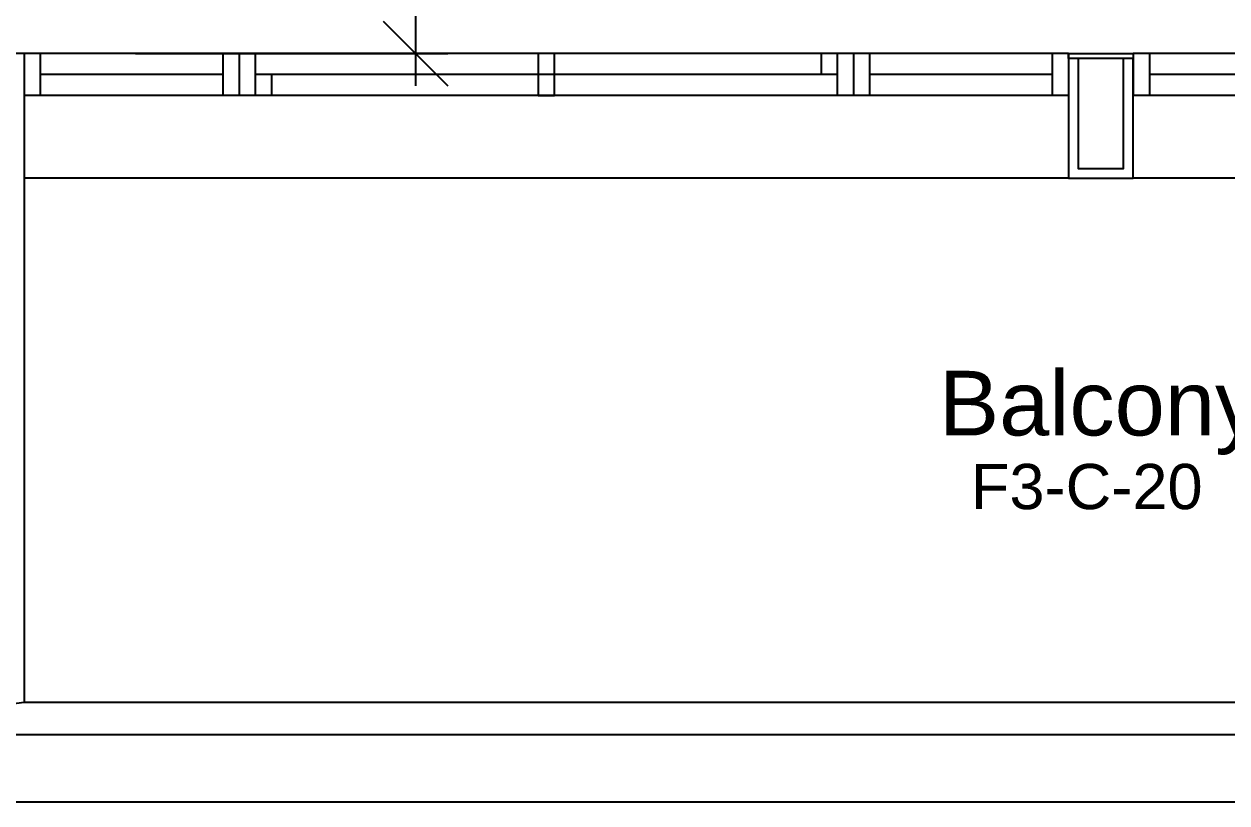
# Model space of a CAD drawing. Extents: x -1.7 to 46.3, y -159.8 to -77.2.
# Drawn here: x 4.298 to 8.018, y -135.239 to -132.829 of the extents above; entities that cross this region are included whole.
import ezdxf

# ---------------------------------------------------------------- set-up
doc = ezdxf.new("R2010")
doc.units = 0
doc.header["$MEASUREMENT"] = 0
doc.header["$PDMODE"] = 35
doc.header["$PDSIZE"] = 0.3
doc.layers.get('0').update_dxf_attribs({"linetype": 'CONTINUOUS'})
doc.layers.get('DEFPOINTS').update_dxf_attribs({"linetype": 'CONTINUOUS'})
for name, color, linetype in [('60%', 7, 'CONTINUOUS'), ('A-ALU', 9, 'CONTINUOUS'), ('a-dim', 3, 'CONTINUOUS'), ('A-PLASTER', 8, 'CONTINUOUS'), ('A-PROJECTION', 9, 'CONTINUOUS'), ('a-revetement', 1, 'CONTINUOUS'), ('a-stru-fac', 200, 'CONTINUOUS'), ('l', 7, 'CONTINUOUS'), ('txt', 250, 'CONTINUOUS')]:
    doc.layers.add(name, color=color, linetype=linetype)
doc.styles.add('A100-STEXT', font='ARIAL.TTF', dxfattribs={"height": 0.25})
doc.dimstyles.new('A100-DIM', dxfattribs={"dimtxt": 0.25, "dimasz": 0.2, "dimexe": 0.1, "dimexo": 0.3, "dimgap": 0.1, "dimtad": 1, "dimlfac": 100, "dimrnd": 0.5, "dimdsep": 46, "dimtxsty": 'A100-STEXT', "dimblk1": 'OBLIQUE', "dimblk2": 'OBLIQUE', "dimsah": 1, "dimcen": -0.05, "dimdle": 0.1, "dimclrd": 15, "dimclre": 15, "dimclrt": 256, "dimadec": 0, "dimazin": 0, "dimtfac": 0.28, "dimtix": 1, "dimtmove": 2, "dimatfit": 3, "dimldrblk": 'OBLIQUE', "dimfxl": 0, "dimtolj": 1, "dimarcsym": 0})
doc.dimstyles.new('dim-law', dxfattribs={"dimtxt": 0.25, "dimasz": 0.2, "dimexe": 0.1, "dimexo": 0.3, "dimgap": 0.1, "dimtad": 1, "dimlfac": 100, "dimdsep": 46, "dimtxsty": 'A100-STEXT', "dimblk1": 'OBLIQUE', "dimblk2": 'OBLIQUE', "dimsah": 1, "dimcen": -0.05, "dimdle": 0.1, "dimclrd": 15, "dimclre": 15, "dimclrt": 256, "dimadec": 0, "dimazin": 0, "dimtfac": 0.28, "dimtix": 1, "dimtmove": 2, "dimatfit": 3, "dimldrblk": 'OBLIQUE', "dimfxl": 0, "dimtolj": 1, "dimarcsym": 0})

# ---------------------------------------------------------------- blocks, each defined once
blk = doc.blocks.new('_OBLIQUE')
at = {"color": 0, "linetype": 'ByBlock'}
blk.add_line((-0.5, -0.5), (0.5, 0.5), dxfattribs=at)
blk = doc.blocks.new('*D199')
at = {"layer": '60%', "color": 15, "lineweight": -2}
for p, q in [((0.0084, -135.5357), (0.0084, -137.8398)), ((42.9584, -135.5357), (42.9584, -137.8398)), ((-0.0916, -137.7398), (43.0584, -137.7398))]:
    blk.add_line(p, q, dxfattribs=at)
at = {"layer": 'DEFPOINTS', "color": 0}
for p in [(0.0084, -135.2357), (42.9584, -135.2357), (42.9584, -137.7398)]:
    blk.add_point(p, dxfattribs=at)
at = {"layer": '60%', "color": 15, "lineweight": -2, "xscale": 0.2, "yscale": 0.2, "zscale": 0.2, "rotation": 180}
blk.add_blockref('_OBLIQUE', (0.0084, -137.7398), dxfattribs=at)
at = {"layer": '60%', "color": 15, "lineweight": -2, "xscale": 0.2, "yscale": 0.2, "zscale": 0.2}
blk.add_blockref('_OBLIQUE', (42.9584, -137.7398), dxfattribs=at)
at = {"layer": '60%', "insert": (21.4834, -137.5122), "char_height": 0.25, "attachment_point": 5, "style": 'A100-STEXT'}
blk.add_mtext('\\A1;4295', dxfattribs=at)
blk = doc.blocks.new('*D284')
at = {"layer": 'a-dim', "color": 15, "lineweight": -2}
for p, q in [((5.5092, -127.0507), (5.5092, -133.0207)), ((4.6434, -127.1507), (5.6092, -127.1507)), ((4.6434, -132.9207), (5.6092, -132.9207))]:
    blk.add_line(p, q, dxfattribs=at)
at = {"layer": 'DEFPOINTS', "color": 0}
for p in [(4.3434, -127.1507), (4.3434, -132.9207), (5.5092, -132.9207)]:
    blk.add_point(p, dxfattribs=at)
at = {"layer": 'a-dim', "color": 15, "lineweight": -2, "xscale": 0.2, "yscale": 0.2, "zscale": 0.2}
for p, rotation in [((5.5092, -127.1507), 90), ((5.5092, -132.9207), 270)]:
    blk.add_blockref('_OBLIQUE', p, dxfattribs=dict(at, rotation=rotation))
at = {"layer": 'a-dim', "insert": (5.282, -130.0357), "char_height": 0.25, "attachment_point": 5, "rotation": 90, "style": 'A100-STEXT'}
blk.add_mtext('\\A1;577', dxfattribs=at)

msp = doc.modelspace()

# ---------------------------------------------------------------- linework, layer by layer
at = {"layer": 'A-ALU'}
for p, q in [((7.52837, -132.92068), (4.29837, -132.92068)), ((4.29837, -132.92068), (4.29837, -133.05068)), ((4.34837, -132.92068), (4.34837, -133.05068)), ((4.91337, -132.92068), (4.91337, -133.05068)), ((4.96337, -132.92068), (4.96337, -133.05068)), ((5.01337, -132.92068), (5.01337, -133.05068)), ((6.76337, -132.92068), (6.76337, -132.98568)), ((6.81337, -132.92068), (6.81337, -133.05068)), ((6.86337, -132.92068), (6.86337, -133.05068)), ((6.91337, -132.92068), (6.91337, -133.05068)), ((7.47837, -132.92068), (7.47837, -133.05068)), ((7.52837, -132.92068), (7.52837, -133.05068)), ((8.65337, -132.92068), (7.72837, -132.92068)), ((7.72837, -132.92068), (7.72837, -133.05068)), ((7.77837, -132.92068), (7.77837, -133.05068)), ((4.91337, -132.98568), (4.34837, -132.98568)), ((6.81337, -132.98568), (5.01337, -132.98568)), ((5.06337, -132.98568), (5.06337, -133.05068)), ((7.47837, -132.98568), (6.91337, -132.98568)), ((8.60337, -132.98568), (7.77837, -132.98568)), ((7.52837, -133.05068), (4.29837, -133.05068)), ((8.65337, -133.05068), (7.72837, -133.05068)), ((7.52837, -133.30568), (4.29837, -133.30568)), ((7.52837, -133.30568), (4.29837, -133.30568)), ((8.65337, -133.30568), (7.72837, -133.30568)), ((8.65337, -133.30568), (7.72837, -133.30568))]:
    msp.add_line(p, q, dxfattribs=at)
msp.add_lwpolyline([(5.93837, -132.92068), (5.88837, -132.92068), (5.88837, -133.05068), (5.93837, -133.05068)], close=True, dxfattribs=at)
at = {"layer": 'A-PLASTER'}
msp.add_lwpolyline([(7.52837, -132.93568), (7.52837, -132.92068), (7.72837, -132.92068), (7.72837, -132.93568)], dxfattribs=at)
at = {"layer": 'A-PROJECTION'}
msp.add_line((2.02837, -135.23568), (11.50837, -135.23568), dxfattribs=at)
at = {"layer": 'a-revetement'}
for p, q in [((4.29837, -132.92068), (4.22837, -132.92068)), ((4.29837, -132.92068), (4.29837, -134.92678)), ((2.03312, -135.23568), (4.29837, -134.92678))]:
    msp.add_line(p, q, dxfattribs=at)
msp.add_lwpolyline([(7.72837, -132.93568), (7.52837, -132.93568), (7.52837, -133.30568), (7.72837, -133.30568)], close=True, dxfattribs=at)
msp.add_lwpolyline([(7.72837, -132.93568), (7.52837, -132.93568), (7.52837, -133.30568), (7.72837, -133.30568)], close=True, dxfattribs=at)
at = {"layer": 'a-stru-fac'}
msp.add_lwpolyline([(7.69837, -132.93568), (7.55837, -132.93568), (7.55837, -133.27568), (7.69837, -133.27568)], close=True, dxfattribs=at)
at = {"layer": 'l'}
for p, q in [((4.29837, -134.92678), (8.67837, -134.92678)), ((3.56504, -135.02678), (8.67837, -135.02678))]:
    msp.add_line(p, q, dxfattribs=at)

# ---------------------------------------------------------------- texts
at = {"layer": 'txt', "attachment_point": 1}
for s, insert, char_height, width in [('{\\fArial|b0|i0|c0|p34;Balcony}', (7.12758, -133.90209), 0.2, 0.0158576), ('{\\fArial|b0|i0|c0|p34;F3-C-20}', (7.22609, -134.19012), 0.14, 0.0111003)]:
    msp.add_mtext(s, dxfattribs=dict(at, insert=insert, char_height=char_height, width=width))

# ---------------------------------------------------------------- dimensions: what is measured, and where the dimension line sits
at = {"layer": '60%'}
dim = msp.add_linear_dim(base=(42.95837, -137.73982), p1=(0.00837, -135.23568), p2=(42.95837, -135.23568), dimstyle='A100-DIM', dxfattribs=at)
dim.commit()
dim.dimension.update_dxf_attribs({"geometry": '*D199', "text_midpoint": (21.48337, -137.51217)})
at = {"layer": 'a-dim'}
dim = msp.add_aligned_dim(p1=(4.34337, -127.15068), p2=(4.34337, -132.92068), distance=1.16581, dimstyle='dim-law', dxfattribs=at)
dim.commit()
dim.dimension.update_dxf_attribs({"geometry": '*D284', "text_midpoint": (5.28204, -130.03568)})

doc.saveas('drawing.dxf')
